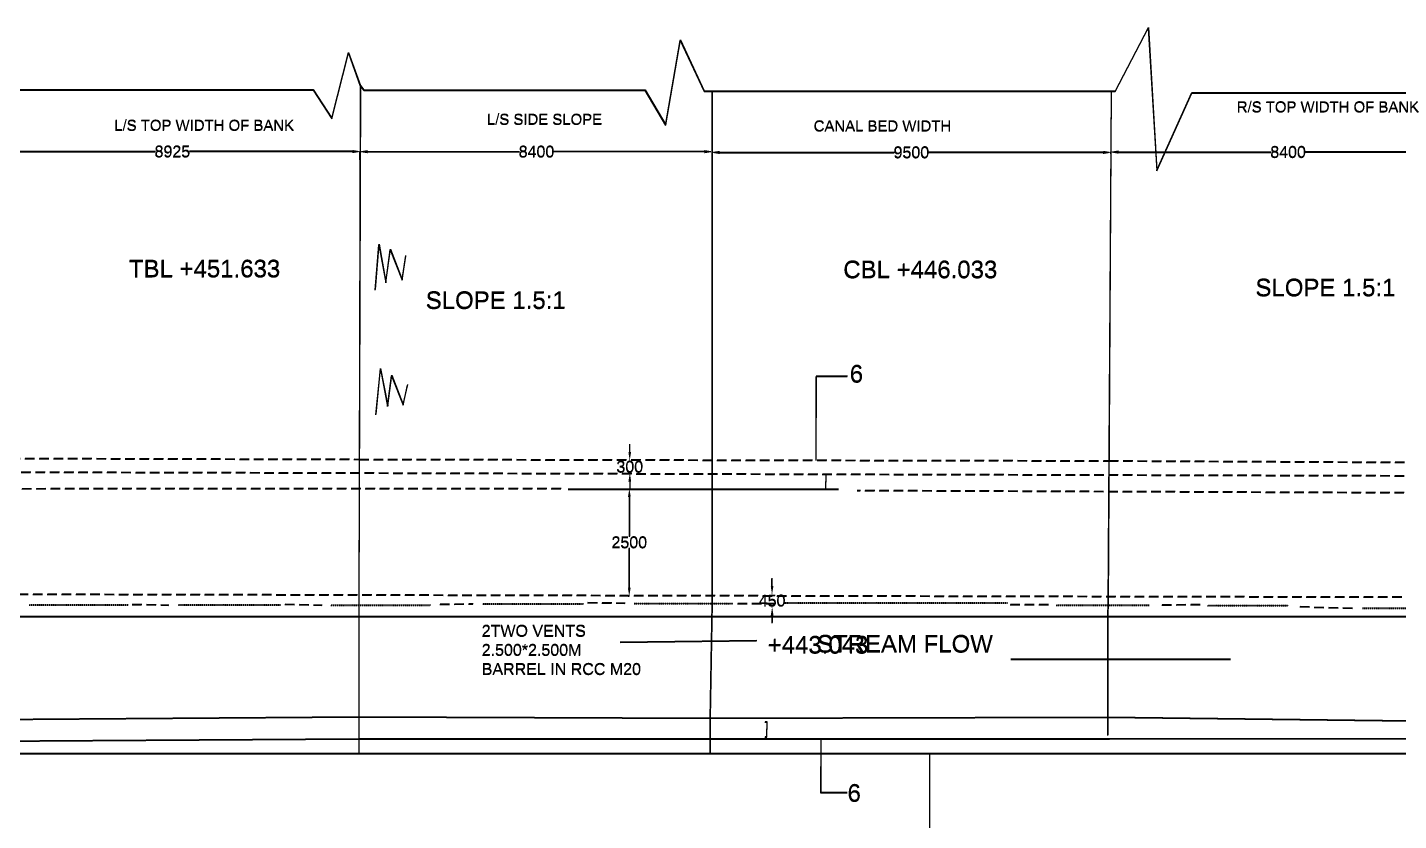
# Model space of a CAD drawing. Header units: inches. Extents: x 112 to 101600, y 95 to 62139.
# Drawn here: x 26786 to 62724, y 21961 to 42749 of the extents above; entities that cross this region are included whole.
import ezdxf

# ---------------------------------------------------------------- set-up
doc = ezdxf.new("R2010")
doc.units = ezdxf.units.IN
doc.header["$MEASUREMENT"] = 0
doc.linetypes.add('HIDDEN2', pattern=[0.1875, 0.125, -0.0625])
for name, color, linetype in [('DIM', 7, 'Continuous'), ('DIMENSION', 255, 'Continuous'), ('DRAWING', 7, 'Continuous'), ('TEXT', 255, 'Continuous')]:
    doc.layers.add(name, color=color, linetype=linetype)
doc.styles.get("Standard").update_dxf_attribs({"font": 'arial.ttf'})
doc.dimstyles.new('HOZ', dxfattribs={"dimtxt": 300, "dimasz": 200, "dimexe": 0.18, "dimexo": 0.0625, "dimgap": 0.09, "dimtad": 0, "dimtih": 1, "dimtoh": 1, "dimdec": 0, "dimzin": 0, "dimdsep": 46, "dimtxsty": 'Standard', "dimcen": 0, "dimadec": 0, "dimazin": 0, "dimtfac": 1, "dimtdec": 0, "dimtofl": 0, "dimtmove": 0, "dimatfit": 3, "dimfxl": 1, "dimtolj": 1, "dimtzin": 0, "dimarcsym": 0})
doc.dimstyles.get("Standard").update_dxf_attribs({"dimtxt": 0.18, "dimasz": 0.18, "dimexe": 0.18, "dimexo": 0.0625, "dimgap": 0.09, "dimtad": 0, "dimtih": 1, "dimtoh": 1, "dimdec": 4, "dimzin": 0, "dimdsep": 46, "dimtxsty": 'Standard', "dimblk": 'OBLIQUE', "dimcen": 0.09, "dimadec": 0, "dimazin": 0, "dimtfac": 1, "dimtdec": 4, "dimtofl": 0, "dimtmove": 0, "dimatfit": 3, "dimfxl": 1, "dimtolj": 1, "dimtzin": 0, "dimarcsym": 0})

# ---------------------------------------------------------------- blocks, each defined once
blk = doc.blocks.new('*D36')
at = {"layer": 'Defpoints', "color": 0, "transparency": 16777216}
for p in [(25699, 39307), (35502, 39487), (35502, 39281)]:
    blk.add_point(p, dxfattribs=at)
at = {"layer": 'DIM', "color": 0, "lineweight": -2, "transparency": 16777216}
for p, q in [((25699, 39307), (25699, 39487)), ((25899, 39487), (30134, 39487)), ((35302, 39487), (31033, 39487)), ((35502, 39281), (35502, 39487))]:
    blk.add_line(p, q, dxfattribs=at)
at = {"layer": 'DIM', "color": 0, "transparency": 16777216}
for points in [[(25899, 39520), (25899, 39453), (25699, 39487)], [(35302, 39520), (35302, 39453), (35502, 39487)]]:
    blk.add_solid(points, dxfattribs=at)
at = {"layer": 'DIM', "color": 0, "transparency": 16777216, "insert": (30583, 39487), "char_height": 300, "attachment_point": 5}
blk.add_mtext('\\A1;8925', dxfattribs=at)
blk = doc.blocks.new('*D37')
at = {"layer": 'Defpoints', "color": 0, "transparency": 16777216}
for p in [(35503, 39503), (44726, 39503), (44726, 39484)]:
    blk.add_point(p, dxfattribs=at)
at = {"layer": 'DIM', "color": 0, "lineweight": -2, "transparency": 16777216}
for p, q in [((35503, 39503), (35503, 39483)), ((35703, 39484), (39679, 39484)), ((44526, 39484), (40575, 39484)), ((44726, 39503), (44726, 39483))]:
    blk.add_line(p, q, dxfattribs=at)
at = {"layer": 'DIM', "color": 0, "transparency": 16777216}
for points in [[(35703, 39517), (35703, 39450), (35503, 39484)], [(44526, 39517), (44526, 39450), (44726, 39484)]]:
    blk.add_solid(points, dxfattribs=at)
at = {"layer": 'DIM', "color": 0, "transparency": 16777216, "insert": (40127, 39484), "char_height": 300, "attachment_point": 5}
blk.add_mtext('\\A1;8400', dxfattribs=at)
blk = doc.blocks.new('*D38')
at = {"layer": 'Defpoints', "color": 0, "transparency": 16777216}
for p in [(44726, 39503), (55179, 39464), (55179, 39437)]:
    blk.add_point(p, dxfattribs=at)
at = {"layer": 'DIM', "color": 0, "lineweight": -2, "transparency": 16777216}
for p, q in [((44726, 39503), (44726, 39464)), ((44926, 39464), (49505, 39464)), ((54979, 39464), (50400, 39464)), ((55179, 39437), (55179, 39465))]:
    blk.add_line(p, q, dxfattribs=at)
at = {"layer": 'DIM', "color": 0, "transparency": 16777216}
for points in [[(44926, 39498), (44926, 39431), (44726, 39464)], [(54979, 39498), (54979, 39431), (55179, 39464)]]:
    blk.add_solid(points, dxfattribs=at)
at = {"layer": 'DIM', "color": 0, "transparency": 16777216, "insert": (49952, 39464), "char_height": 300, "attachment_point": 5}
blk.add_mtext('\\A1;9500', dxfattribs=at)
blk = doc.blocks.new('*D39')
at = {"layer": 'Defpoints', "color": 0, "transparency": 16777216}
for p in [(55179, 39437), (64462, 39473), (64462, 39441)]:
    blk.add_point(p, dxfattribs=at)
at = {"layer": 'DIM', "color": 0, "lineweight": -2, "transparency": 16777216}
for p, q in [((55179, 39437), (55179, 39474)), ((55379, 39473), (59377, 39473)), ((64262, 39473), (60273, 39473)), ((64462, 39441), (64462, 39474))]:
    blk.add_line(p, q, dxfattribs=at)
at = {"layer": 'DIM', "color": 0, "transparency": 16777216}
for points in [[(55379, 39507), (55379, 39440), (55179, 39473)], [(64262, 39507), (64262, 39440), (64462, 39473)]]:
    blk.add_solid(points, dxfattribs=at)
at = {"layer": 'DIM', "color": 0, "transparency": 16777216, "insert": (59825, 39473), "char_height": 300, "attachment_point": 5}
blk.add_mtext('\\A1;8400', dxfattribs=at)
blk = doc.blocks.new('*D44')
at = {"layer": 'Defpoints', "color": 0, "transparency": 16777216}
for p in [(42540, 30641), (42534, 27846), (42559, 27846)]:
    blk.add_point(p, dxfattribs=at)
at = {"layer": 'DIM', "color": 0, "lineweight": -2, "transparency": 16777216}
for p, q in [((42540, 30641), (42559, 30641)), ((42559, 30441), (42559, 29396)), ((42559, 28046), (42559, 29090)), ((42534, 27846), (42559, 27846))]:
    blk.add_line(p, q, dxfattribs=at)
at = {"layer": 'DIM', "color": 0, "transparency": 16777216}
for points in [[(42526, 30441), (42592, 30441), (42559, 30641)], [(42526, 28046), (42592, 28046), (42559, 27846)]]:
    blk.add_solid(points, dxfattribs=at)
at = {"layer": 'DIM', "color": 0, "transparency": 16777216, "insert": (42559, 29243), "char_height": 300, "attachment_point": 5}
blk.add_mtext('\\A1;2500', dxfattribs=at)
blk = doc.blocks.new('*D45')
at = {"layer": 'Defpoints', "color": 0, "transparency": 16777216}
for p in [(42565, 31406), (42564, 31045), (42571, 31045)]:
    blk.add_point(p, dxfattribs=at)
at = {"layer": 'DIM', "color": 0, "lineweight": -2, "transparency": 16777216}
for p, q in [((42571, 31606), (42571, 31806)), ((42565, 31406), (42571, 31406)), ((42564, 31045), (42571, 31045)), ((42571, 30845), (42571, 30645))]:
    blk.add_line(p, q, dxfattribs=at)
at = {"layer": 'DIM', "color": 0, "transparency": 16777216}
for points in [[(42538, 31606), (42605, 31606), (42571, 31406)], [(42538, 30845), (42605, 30845), (42571, 31045)]]:
    blk.add_solid(points, dxfattribs=at)
at = {"layer": 'DIM', "color": 0, "transparency": 16777216, "insert": (42571, 31225), "char_height": 300, "attachment_point": 5}
blk.add_mtext('\\A1;300', dxfattribs=at)
blk = doc.blocks.new('*D22')
at = {"layer": 'Defpoints', "color": 0, "transparency": 16777216}
for p in [(46295, 27896), (46294, 27535), (46301, 27535)]:
    blk.add_point(p, dxfattribs=at)
at = {"layer": 'DIM', "color": 0, "lineweight": -2, "transparency": 16777216}
for p, q in [((46301, 28096), (46301, 28296)), ((46295, 27896), (46301, 27896)), ((46295, 27535), (46301, 27535)), ((46301, 27335), (46301, 27135))]:
    blk.add_line(p, q, dxfattribs=at)
at = {"layer": 'DIM', "color": 0, "transparency": 16777216}
for points in [[(46268, 28096), (46335, 28096), (46301, 27896)], [(46268, 27335), (46335, 27335), (46301, 27535)]]:
    blk.add_solid(points, dxfattribs=at)
at = {"layer": 'DIM', "color": 0, "transparency": 16777216, "insert": (46301, 27716), "char_height": 300, "attachment_point": 5}
blk.add_mtext('\\A1;450', dxfattribs=at)
blk = doc.blocks.new('_Oblique')
at = {"color": 0, "linetype": 'ByBlock', "lineweight": -2}
blk.add_line((-0.5, -0.5), (0.5, 0.5), dxfattribs=at)
blk = doc.blocks.new('*D63')
at = {"layer": 'Defpoints', "color": 0, "transparency": 16777216}
for p in [(47661, 31031), (47710, 31031), (47660, 30637)]:
    blk.add_point(p, dxfattribs=at)
at = {"layer": 'DIMENSION', "color": 0, "lineweight": -2, "transparency": 16777216}
for p, q in [((47661, 31031), (47710, 31031)), ((47710, 31031), (47710, 30834)), ((47660, 30637), (47710, 30637)), ((47710, 30637), (47710, 30834))]:
    blk.add_line(p, q, dxfattribs=at)
at = {"layer": 'DIMENSION', "color": 0, "lineweight": -2, "transparency": 16777216, "xscale": 0.18, "yscale": 0.18, "zscale": 0.18}
for p, rotation in [((47710, 31031), 90), ((47710, 30637), 270)]:
    blk.add_blockref('_Oblique', p, dxfattribs=dict(at, rotation=rotation))
at = {"layer": 'DIMENSION', "color": 0, "transparency": 16777216, "insert": (47710, 30834), "char_height": 0.18, "attachment_point": 5}
blk.add_mtext('\\A1;450', dxfattribs=at)
blk = doc.blocks.new('*D30')
at = {"layer": 'Defpoints', "color": 0, "transparency": 16777216}
for p in [(46115, 24544), (46164, 24544), (46114, 24149)]:
    blk.add_point(p, dxfattribs=at)
at = {"layer": 'DIMENSION', "color": 0, "lineweight": -2, "transparency": 16777216}
for p, q in [((46115, 24544), (46164, 24544)), ((46164, 24544), (46164, 24347)), ((46114, 24149), (46164, 24149)), ((46164, 24149), (46164, 24347))]:
    blk.add_line(p, q, dxfattribs=at)
at = {"layer": 'DIMENSION', "color": 0, "lineweight": -2, "transparency": 16777216, "xscale": 0.18, "yscale": 0.18, "zscale": 0.18}
for p, rotation in [((46164, 24544), 90), ((46164, 24149), 270)]:
    blk.add_blockref('_Oblique', p, dxfattribs=dict(at, rotation=rotation))
at = {"layer": 'DIMENSION', "color": 0, "transparency": 16777216, "insert": (46164, 24347), "char_height": 0.18, "attachment_point": 5}
blk.add_mtext('\\A1;450', dxfattribs=at)
blk = doc.blocks.new('*D99')
at = {"layer": 'Defpoints', "color": 0, "transparency": 16777216}
for p in [(25704, 39324), (35507, 39504), (35507, 39299)]:
    blk.add_point(p, dxfattribs=at)
at = {"layer": 'DIM', "color": 0, "lineweight": -2, "transparency": 16777216}
for p, q in [((25704, 39324), (25704, 39504)), ((25904, 39504), (30139, 39504)), ((35307, 39504), (31037, 39504)), ((35507, 39299), (35507, 39504))]:
    blk.add_line(p, q, dxfattribs=at)
at = {"layer": 'DIM', "color": 0, "transparency": 16777216}
for points in [[(25904, 39537), (25904, 39471), (25704, 39504)], [(35307, 39537), (35307, 39471), (35507, 39504)]]:
    blk.add_solid(points, dxfattribs=at)
at = {"layer": 'DIM', "color": 0, "transparency": 16777216, "insert": (30588, 39504), "char_height": 300, "attachment_point": 5}
blk.add_mtext('\\A1;8925', dxfattribs=at)
blk = doc.blocks.new('*D100')
at = {"layer": 'Defpoints', "color": 0, "transparency": 16777216}
for p in [(35507, 39520), (44730, 39520), (44730, 39501)]:
    blk.add_point(p, dxfattribs=at)
at = {"layer": 'DIM', "color": 0, "lineweight": -2, "transparency": 16777216}
for p, q in [((35507, 39520), (35507, 39501)), ((35707, 39501), (39684, 39501)), ((44530, 39501), (40579, 39501)), ((44730, 39520), (44730, 39501))]:
    blk.add_line(p, q, dxfattribs=at)
at = {"layer": 'DIM', "color": 0, "transparency": 16777216}
for points in [[(35707, 39534), (35707, 39468), (35507, 39501)], [(44530, 39534), (44530, 39468), (44730, 39501)]]:
    blk.add_solid(points, dxfattribs=at)
at = {"layer": 'DIM', "color": 0, "transparency": 16777216, "insert": (40131, 39501), "char_height": 300, "attachment_point": 5}
blk.add_mtext('\\A1;8400', dxfattribs=at)
blk = doc.blocks.new('*D101')
at = {"layer": 'Defpoints', "color": 0, "transparency": 16777216}
for p in [(44730, 39520), (55184, 39482), (55184, 39455)]:
    blk.add_point(p, dxfattribs=at)
at = {"layer": 'DIM', "color": 0, "lineweight": -2, "transparency": 16777216}
for p, q in [((44730, 39520), (44730, 39482)), ((44930, 39482), (49509, 39482)), ((54984, 39482), (50404, 39482)), ((55184, 39455), (55184, 39482))]:
    blk.add_line(p, q, dxfattribs=at)
at = {"layer": 'DIM', "color": 0, "transparency": 16777216}
for points in [[(44930, 39515), (44930, 39449), (44730, 39482)], [(54984, 39515), (54984, 39449), (55184, 39482)]]:
    blk.add_solid(points, dxfattribs=at)
at = {"layer": 'DIM', "color": 0, "transparency": 16777216, "insert": (49957, 39482), "char_height": 300, "attachment_point": 5}
blk.add_mtext('\\A1;9500', dxfattribs=at)
blk = doc.blocks.new('*D102')
at = {"layer": 'Defpoints', "color": 0, "transparency": 16777216}
for p in [(55184, 39455), (64467, 39491), (64467, 39458)]:
    blk.add_point(p, dxfattribs=at)
at = {"layer": 'DIM', "color": 0, "lineweight": -2, "transparency": 16777216}
for p, q in [((55184, 39455), (55184, 39491)), ((55384, 39491), (59382, 39491)), ((64267, 39491), (60277, 39491)), ((64467, 39458), (64467, 39491))]:
    blk.add_line(p, q, dxfattribs=at)
at = {"layer": 'DIM', "color": 0, "transparency": 16777216}
for points in [[(55384, 39524), (55384, 39457), (55184, 39491)], [(64267, 39524), (64267, 39457), (64467, 39491)]]:
    blk.add_solid(points, dxfattribs=at)
at = {"layer": 'DIM', "color": 0, "transparency": 16777216, "insert": (59830, 39491), "char_height": 300, "attachment_point": 5}
blk.add_mtext('\\A1;8400', dxfattribs=at)
blk = doc.blocks.new('*D107')
at = {"layer": 'Defpoints', "color": 0, "transparency": 16777216}
for p in [(42544, 30658), (42539, 27863), (42563, 27863)]:
    blk.add_point(p, dxfattribs=at)
at = {"layer": 'DIM', "color": 0, "lineweight": -2, "transparency": 16777216}
for p, q in [((42545, 30658), (42564, 30658)), ((42563, 30458), (42563, 29414)), ((42563, 28063), (42563, 29107)), ((42539, 27863), (42564, 27863))]:
    blk.add_line(p, q, dxfattribs=at)
at = {"layer": 'DIM', "color": 0, "transparency": 16777216}
for points in [[(42530, 30458), (42597, 30458), (42563, 30658)], [(42530, 28063), (42597, 28063), (42563, 27863)]]:
    blk.add_solid(points, dxfattribs=at)
at = {"layer": 'DIM', "color": 0, "transparency": 16777216, "insert": (42563, 29261), "char_height": 300, "attachment_point": 5}
blk.add_mtext('\\A1;2500', dxfattribs=at)
blk = doc.blocks.new('*D108')
at = {"layer": 'Defpoints', "color": 0, "transparency": 16777216}
for p in [(42570, 31423), (42569, 31062), (42576, 31062)]:
    blk.add_point(p, dxfattribs=at)
at = {"layer": 'DIM', "color": 0, "lineweight": -2, "transparency": 16777216}
for p, q in [((42576, 31623), (42576, 31823)), ((42570, 31423), (42576, 31423)), ((42569, 31062), (42576, 31062)), ((42576, 30862), (42576, 30662))]:
    blk.add_line(p, q, dxfattribs=at)
at = {"layer": 'DIM', "color": 0, "transparency": 16777216}
for points in [[(42542, 31623), (42609, 31623), (42576, 31423)], [(42542, 30862), (42609, 30862), (42576, 31062)]]:
    blk.add_solid(points, dxfattribs=at)
at = {"layer": 'DIM', "color": 0, "transparency": 16777216, "insert": (42576, 31243), "char_height": 300, "attachment_point": 5}
blk.add_mtext('\\A1;300', dxfattribs=at)
blk = doc.blocks.new('*D85')
at = {"layer": 'Defpoints', "color": 0, "transparency": 16777216}
for p in [(46300, 27913), (46299, 27553), (46306, 27553)]:
    blk.add_point(p, dxfattribs=at)
at = {"layer": 'DIM', "color": 0, "lineweight": -2, "transparency": 16777216}
for p, q in [((46306, 28113), (46306, 28313)), ((46300, 27913), (46306, 27913)), ((46299, 27553), (46306, 27553)), ((46306, 27353), (46306, 27153))]:
    blk.add_line(p, q, dxfattribs=at)
at = {"layer": 'DIM', "color": 0, "transparency": 16777216}
for points in [[(46272, 28113), (46339, 28113), (46306, 27913)], [(46272, 27353), (46339, 27353), (46306, 27553)]]:
    blk.add_solid(points, dxfattribs=at)
at = {"layer": 'DIM', "color": 0, "transparency": 16777216, "insert": (46306, 27733), "char_height": 300, "attachment_point": 5}
blk.add_mtext('\\A1;450', dxfattribs=at)
blk = doc.blocks.new('*D126')
at = {"layer": 'Defpoints', "color": 0, "transparency": 16777216}
for p in [(47665, 31049), (47714, 31049), (47664, 30654)]:
    blk.add_point(p, dxfattribs=at)
at = {"layer": 'DIMENSION', "color": 0, "lineweight": -2, "transparency": 16777216}
for p, q in [((47665, 31049), (47715, 31049)), ((47714, 31049), (47714, 30852)), ((47664, 30654), (47715, 30654)), ((47714, 30654), (47714, 30851))]:
    blk.add_line(p, q, dxfattribs=at)
at = {"layer": 'DIMENSION', "color": 0, "lineweight": -2, "transparency": 16777216, "xscale": 0.18, "yscale": 0.18, "zscale": 0.18}
for p, rotation in [((47714, 31049), 90), ((47714, 30654), 270)]:
    blk.add_blockref('_Oblique', p, dxfattribs=dict(at, rotation=rotation))
at = {"layer": 'DIMENSION', "color": 0, "transparency": 16777216, "insert": (47714, 30851), "char_height": 0.18, "attachment_point": 5}
blk.add_mtext('\\A1;450', dxfattribs=at)
blk = doc.blocks.new('*D93')
at = {"layer": 'Defpoints', "color": 0, "transparency": 16777216}
for p in [(46119, 24561), (46168, 24561), (46118, 24167)]:
    blk.add_point(p, dxfattribs=at)
at = {"layer": 'DIMENSION', "color": 0, "lineweight": -2, "transparency": 16777216}
for p, q in [((46119, 24561), (46169, 24561)), ((46168, 24561), (46168, 24364)), ((46118, 24167), (46169, 24167)), ((46168, 24167), (46168, 24364))]:
    blk.add_line(p, q, dxfattribs=at)
at = {"layer": 'DIMENSION', "color": 0, "lineweight": -2, "transparency": 16777216, "xscale": 0.18, "yscale": 0.18, "zscale": 0.18}
for p, rotation in [((46168, 24561), 90), ((46168, 24167), 270)]:
    blk.add_blockref('_Oblique', p, dxfattribs=dict(at, rotation=rotation))
at = {"layer": 'DIMENSION', "color": 0, "transparency": 16777216, "insert": (46168, 24364), "char_height": 0.18, "attachment_point": 5}
blk.add_mtext('\\A1;450', dxfattribs=at)

msp = doc.modelspace()

# ---------------------------------------------------------------- linework, layer by layer
at = {"layer": 'DRAWING'}
for points in [[(42969.9701, 41094.36855), (43511.4484, 40176.44971), (43894.73919, 42408.81745), (44520.12623, 41071.14963)], [(42974.47153, 41111.76775), (43515.94983, 40193.84892), (43899.24062, 42426.21666), (44524.62767, 41088.54883)], [(55189.52787, 41071.14963), (55296.5234, 41071.14963), (56163.49966, 42731.38291), (56383.98195, 38986.47795), (57303.94423, 41023.11763)], [(55194.0293, 41088.54883), (55301.02483, 41088.54883), (56168.0011, 42748.78212), (56388.48338, 39003.87715), (57308.44566, 41040.51683)], [(34275.02792, 41108.55023), (34763.15327, 40354.30426), (35199.14517, 42071.90766), (35507.35507, 41213.22587)], [(34279.52935, 41125.94943), (34767.65471, 40371.70346), (35203.6466, 42089.30687), (35511.85651, 41230.62507)], [(9548.3245, 41002.68845), (9548.3245, 35301.20325), (9548.3245, 27580.24484), (9468.21324, 20289.37703), (8991.78444, 20070.46669), (9007.09082, 13151.66245), (11871.14805, 13165.24643), (11864.56535, 18334.60117), (15421.37869, 20197.76706), (19459.09991, 20563.87329), (21457.46132, 20572.78451), (21444.44692, 23713.58753), (25606.91157, 23713.58753), (35419.43364, 23713.58753), (44694.61351, 23713.58753), (55133.2957, 23713.58753), (64429.2798, 23713.58753), (69882.39832, 23713.58753), (74044.64411, 23713.58753), (74509.51137, 23713.58753), (76317.97932, 23713.58753)], [(9552.82594, 41020.08766), (9552.82594, 35318.60246), (9552.82594, 27597.64404), (9472.71467, 20306.77623), (8996.28587, 20087.86589), (9011.59226, 13169.06165), (11875.64948, 13182.64564), (11869.06679, 18352.00037), (15425.88013, 20215.16627), (19463.60134, 20581.27249), (21461.96276, 20590.18372), (21448.94836, 23730.98673), (25611.413, 23730.98673), (35423.93508, 23730.98673), (44699.11494, 23730.98673), (55137.79713, 23730.98673), (64433.78124, 23730.98673), (69886.89976, 23730.98673), (74049.14554, 23730.98673), (74514.0128, 23730.98673), (76322.48075, 23730.98673)], [(18912.48415, 41108.55023), (19563.56246, 41108.55023), (25699.24675, 41108.55023), (34275.02792, 41108.55023)], [(18916.98558, 41125.94943), (19568.06389, 41125.94943), (25703.74818, 41125.94943), (34279.52935, 41125.94943)], [(35507.35507, 41213.22587), (35471.80265, 27612.02265), (35471.80265, 27361.44053), (35471.80265, 24673.91262), (35471.80265, 24223.47333), (35471.80265, 24097.63426), (35471.80265, 23713.58753)], [(35511.85651, 41230.62507), (35476.30409, 27629.42186), (35476.30409, 27378.83973), (35476.30409, 24691.31182), (35476.30409, 24240.87253), (35476.30409, 24115.03346), (35476.30409, 23730.98673)], [(35507.35507, 41213.22587), (35599.37449, 41094.36855)], [(35511.85651, 41230.62507), (35603.87593, 41111.76775)], [(35599.37449, 41094.36855), (42969.9701, 41094.36855)], [(35603.87593, 41111.76775), (42974.47153, 41111.76775)], [(44520.12623, 41071.14963), (44725.54313, 41071.14963), (55189.52787, 41071.14963)], [(44524.62767, 41088.54883), (44730.04456, 41088.54883), (55194.0293, 41088.54883)], [(44725.54313, 41071.14963), (44725.54313, 30585.95466), (44725.54313, 27633.55729), (44674.64984, 24640.73623), (44672.91752, 24186.05626), (44672.91752, 23713.58753)], [(44730.04456, 41088.54883), (44730.04456, 30603.35387), (44730.04456, 27650.95649), (44679.15128, 24658.13544), (44677.41895, 24203.45547), (44677.41895, 23730.98673)], [(55189.52787, 41071.14963), (55104.75642, 27612.01636), (55098.65862, 27358.52551), (55095.61062, 24666.70974), (55096.04144, 24188.28384)], [(55194.0293, 41088.54883), (55109.25785, 27629.41557), (55103.16005, 27375.92471), (55100.11206, 24684.10894), (55100.54287, 24205.68304)], [(57303.94423, 41023.11763), (64461.67499, 41023.11763)], [(57308.44566, 41040.51683), (64466.17642, 41040.51683)], [(40956.87485, 30636.68431), (48042.3841, 30636.68431)], [(40961.37628, 30654.08351), (48046.88553, 30654.08351)], [(77222.16339, 27294.41345), (18847.3635, 27294.41345), (18847.36278, 27388.65605)], [(77226.66482, 27311.81265), (18851.86494, 27311.81265), (18851.86421, 27406.05526)], [(18869.80934, 24668.70526), (19503.49252, 24642.94475), (25699.24675, 24602.39838), (35471.80265, 24673.91262), (44674.64265, 24638.8499), (55095.61062, 24666.70974), (64455.1079, 24552.72151), (69882.90413, 24516.1046), (76657.36202, 24552.96318), (76639.50523, 24079.24409)], [(18874.31077, 24686.10447), (19507.99396, 24660.34395), (25703.74818, 24619.79758), (35476.30409, 24691.31182), (44679.14409, 24656.2491), (55100.11206, 24684.10894), (64459.60933, 24570.12072), (69887.40556, 24533.5038), (76661.86345, 24570.36238), (76644.00667, 24096.6433)], [(18790.89288, 24053.34239), (19514.84211, 24046.45538), (25699.24675, 24036.45183), (35471.80265, 24097.63426), (44672.91752, 24097.63426), (55148.34621, 24090.98873), (64453.16375, 24100.63254), (69879.97135, 24100.63254), (76639.50523, 24079.24409), (74508.514, 21208.75199), (74509.51137, 23713.58753)], [(18795.39431, 24070.74159), (19519.34354, 24063.85458), (25703.74818, 24053.85103), (35476.30409, 24115.03346), (44677.41895, 24115.03346), (55152.84764, 24108.38793), (64457.66519, 24118.03174), (69884.47278, 24118.03174), (76644.00667, 24096.6433), (74513.01544, 21226.15119), (74514.0128, 23730.98673)]]:
    msp.add_lwpolyline(points, dxfattribs=at)
at = {"layer": 'DRAWING', "color": 6}
for points in [[(35901.96473, 35858.37588), (35996.71227, 37046.60278), (36175.94549, 36053.79122), (36296.52033, 36919.65312), (36606.10479, 36128.659), (36703.86832, 36750.38679)], [(35906.46616, 35875.77508), (36001.21371, 37064.00198), (36180.44693, 36071.19042), (36301.02176, 36937.05232), (36610.60622, 36146.0582), (36708.36976, 36767.78599)], [(35922.06472, 32595.74617), (36036.71913, 33795.97377), (36224.75208, 32811.05421), (36330.23417, 33617.31402), (36632.92198, 32847.70232), (36752.16254, 33369.93884)], [(35926.56616, 32613.14538), (36041.22057, 33813.37297), (36229.25352, 32828.45341), (36334.73561, 33634.71323), (36637.42341, 32865.10152), (36756.66398, 33387.33805)]]:
    msp.add_lwpolyline(points, dxfattribs=at)
at = {"layer": 'DRAWING', "color": 3, "linetype": 'HIDDEN2', "ltscale": 2000}
for points in [[(18847.36278, 31344.41338), (18844.89037, 31463.61027), (35481.75671, 31420.12288), (55128.49342, 31380.73228), (76662.61015, 31275.45228)], [(18851.86421, 31361.81258), (18849.3918, 31481.00948), (35486.25815, 31437.52208), (55132.99486, 31398.13148), (76667.11159, 31292.85149)], [(19494.30605, 31105.98932), (76018.4768, 30956.42239)], [(19498.80749, 31123.38853), (76022.97823, 30973.82159)], [(40767.29228, 30646.58206), (19516.67422, 30640.7392)], [(40771.79372, 30663.98127), (19521.17565, 30658.1384)], [(75988.03336, 30487.48853), (48531.74063, 30597.83954)], [(75992.5348, 30504.88773), (48536.24206, 30615.23874)], [(76680.3515, 27775.53567), (18847.36278, 27894.09008)], [(76684.85294, 27792.93487), (18851.86421, 27911.48928)], [(41473.98484, 27682.75203), (42451.76703, 27672.3061)], [(29529.98768, 27619.56362), (30484.47133, 27601.22878)], [(29534.48911, 27636.96282), (30488.97277, 27618.62799)], [(33534.9746, 27623.9111), (34505.95494, 27599.81452)], [(33539.47604, 27641.3103), (34510.45637, 27617.21372)], [(37597.79581, 27621.84588), (38462.4598, 27632.44345)], [(37602.29724, 27639.24508), (38466.96123, 27649.84266)], [(41469.48341, 27665.35283), (42447.2656, 27654.90689)], [(45397.08105, 27645.14279), (46499.42633, 27642.61735)], [(45401.58249, 27662.54199), (46503.92776, 27660.01656)], [(52545.33194, 27618.94664), (53577.54395, 27614.48333)], [(52549.83338, 27636.34585), (53582.04539, 27631.88254)], [(56521.47514, 27608.86135), (57538.91673, 27613.2609)], [(56525.97658, 27626.26056), (57543.41817, 27630.66011)], [(60137.7387, 27559.10632), (61568.69079, 27517.47494)], [(60142.24014, 27576.50552), (61573.19222, 27534.87414)]]:
    msp.add_lwpolyline(points, dxfattribs=at)
at = {"layer": 'DRAWING', "color": 2, "linetype": 'HIDDEN2'}
for points in [[(46616.21568, 27677.13078), (52474.20739, 27677.13078)], [(26833.14555, 27606.28513), (29437.66351, 27604.53214)], [(26837.64698, 27623.68433), (29442.16494, 27621.93135)], [(30738.35651, 27607.86401), (33417.5401, 27607.86401)], [(30742.85795, 27625.26321), (33422.04154, 27625.26321)], [(34741.97742, 27600.01804), (37352.83646, 27600.01804)], [(34746.47886, 27617.41725), (37357.3379, 27617.41725)], [(38708.95269, 27635.46454), (41353.97667, 27635.46454)], [(38713.45412, 27652.86375), (41358.47811, 27652.86375)], [(42684.84546, 27646.19494), (45272.68244, 27646.19494)], [(42689.3469, 27663.59415), (45277.18387, 27663.59415)], [(46611.71424, 27659.73158), (52469.70596, 27659.73158)], [(53751.81225, 27600.40445), (56184.58097, 27600.40445)], [(53756.31369, 27617.80365), (56189.08241, 27617.80365)], [(57718.99787, 27593.53976), (59833.6602, 27593.53976)], [(57723.49931, 27610.93896), (59838.16163, 27610.93896)], [(61775.8206, 27520.76807), (64316.39382, 27520.76807)], [(61780.32204, 27538.16727), (64320.89525, 27538.16727)]]:
    msp.add_lwpolyline(points, dxfattribs=at)

# ---------------------------------------------------------------- texts
at = {"layer": 'DIM', "attachment_point": 5}
for s, insert, char_height in [('\\A1;R/S TOP WIDTH OF BANK', (60869.07185, 40655.07747), 279.7489789), ('\\A1;R/S TOP WIDTH OF BANK', (60873.57329, 40672.47667), 279.7489789), ('\\A1;L/S TOP WIDTH OF BANK', (31415.88902, 40173.06663), 279.7489789), ('\\A1;L/S TOP WIDTH OF BANK', (31420.39046, 40190.46584), 279.7489789), ('\\A1;L/S SIDE SLOPE', (40335.94005, 40329.6601), 279.7489789), ('\\A1;L/S SIDE SLOPE', (40340.44148, 40347.0593), 279.7489789), ('\\A1;CANAL BED WIDTH', (49193.55424, 40155.44896), 279.7489789), ('\\A1;CANAL BED WIDTH', (49198.05568, 40172.84816), 279.7489789), ('\\A1;TBL +451.633', (31431.71734, 36433.69063), 450), ('\\A1;TBL +451.633', (31427.21591, 36416.29143), 450), ('\\A1;CBL +446.033', (50186.01575, 36393.16398), 450), ('\\A1;CBL +446.033', (50190.51718, 36410.56318), 450), ('\\A1;SLOPE 1.5:1', (60804.66674, 35920.08454), 450), ('\\A1;SLOPE 1.5:1', (60809.16817, 35937.48374), 450), ('\\A1;SLOPE 1.5:1', (39058.30837, 35588.11513), 450), ('\\A1;SLOPE 1.5:1', (39062.8098, 35605.51434), 450), ('\\A1;6', (48511.56387, 33659.2571), 450), ('\\A1;6', (48516.0653, 33676.6563), 450), ('\\A1;+443.043', (47506.61774, 26556.24083), 450), ('\\A1;+443.043', (47511.11918, 26573.64003), 450), ('\\A1;STREAM FLOW', (49783.93005, 26582.95865), 450), ('\\A1;STREAM FLOW', (49788.43148, 26600.35786), 450), ('\\A1;6', (48452.9475, 22672.9627), 450), ('\\A1;6', (48457.44894, 22690.3619), 450)]:
    msp.add_mtext(s, dxfattribs=dict(at, insert=insert, char_height=char_height))
at = {"layer": 'TEXT', "char_height": 300.4634801, "width": 4359.3985962, "attachment_point": 1}
for insert in [(38691.06925, 27076.34678), (38695.57068, 27093.74598)]:
    msp.add_mtext('2TWO VENTS 2.500*2.500M BARREL IN RCC M20', dxfattribs=dict(at, insert=insert))

# ---------------------------------------------------------------- dimensions: what is measured, and where the dimension line sits
at = {"layer": 'DIM'}
for base, p1, p2, text, picture, middle in [((35502.30515, 39486.66464), (25699.24675, 39306.91239), (35502.30515, 39281.28801), '8925', '*D36', (30583.4963, 39486.66464)), ((35506.80658, 39504.06384), (25703.74818, 39324.31159), (35506.80658, 39298.68721), '8925', '*D99', (30587.99774, 39504.06384)), ((44725.54313, 39483.62903), (35502.88481, 39503.04572), (44725.54313, 39503.04572), '8400', '*D37', (40126.81708, 39483.62903)), ((44730.04456, 39501.02824), (35507.38624, 39520.44492), (44730.04456, 39520.44492), '8400', '*D100', (40131.31852, 39501.02824)), ((64462.28838, 39473.37658), (55179.23657, 39437.20382), (64462.28838, 39440.80246), '8400', '*D39', (59825.14117, 39473.37658)), ((64466.78982, 39490.77579), (55183.73801, 39454.60303), (64466.78982, 39458.20166), '8400', '*D102', (59829.64261, 39490.77579))]:
    dim = msp.add_linear_dim(base=base, p1=p1, p2=p2, text=text, dimstyle='HOZ', dxfattribs=at)
    dim.commit()
    dim.dimension.update_dxf_attribs({"geometry": picture, "text_midpoint": middle, "dimtype": 160})
for base, p1, p2, picture, middle in [((55179.23657, 39464.49294), (44725.54313, 39503.04572), (55179.23657, 39437.20382), '*D38', (49952.38985, 39464.49294)), ((55183.73801, 39481.89215), (44730.04456, 39520.44492), (55183.73801, 39454.60303), '*D101', (49956.89128, 39481.89215))]:
    dim = msp.add_linear_dim(base=base, p1=p1, p2=p2, text='9500', dimstyle='HOZ', dxfattribs=at)
    dim.commit()
    dim.dimension.update_dxf_attribs({"geometry": picture, "text_midpoint": middle})
for base, p1, p2, text, picture, middle in [((42571.1895, 31044.94413), (42565.39261, 31405.92059), (42564.43744, 31044.94413), '300', '*D45', (42571.1895, 31225.43236)), ((42575.69093, 31062.34334), (42569.89405, 31423.31979), (42568.93888, 31062.34334), '300', '*D108', (42575.69093, 31242.83156)), ((46301.22349, 27535.10221), (46295.4266, 27896.07866), (46294.47143, 27535.10221), '450', '*D22', (46301.22349, 27715.59044)), ((46305.72492, 27552.50141), (46299.92803, 27913.47787), (46298.97286, 27552.50141), '450', '*D85', (46305.72492, 27732.98964))]:
    dim = msp.add_linear_dim(base=base, p1=p1, p2=p2, angle=90, text=text, dimstyle='HOZ', dxfattribs=at)
    dim.commit()
    dim.dimension.update_dxf_attribs({"geometry": picture, "text_midpoint": middle, "dimtype": 160})
for base, p1, p2, picture, middle in [((42558.91884, 27845.53334), (42539.9512, 30640.85514), (42534.22094, 27845.53334), '*D44', (42558.91884, 29243.19424)), ((42563.42028, 27862.93254), (42544.45263, 30658.25434), (42538.72238, 27862.93254), '*D107', (42563.42028, 29260.59344))]:
    dim = msp.add_linear_dim(base=base, p1=p1, p2=p2, angle=90, text='2500', dimstyle='HOZ', dxfattribs=at)
    dim.commit()
    dim.dimension.update_dxf_attribs({"geometry": picture, "text_midpoint": middle})
at = {"layer": 'DIMENSION'}
for base, p1, p2, picture, middle in [((47709.98277, 31031.45904), (47659.66307, 30636.68431), (47660.70767, 31031.45904), '*D63', (47709.98277, 30834.07168)), ((47714.4842, 31048.85825), (47664.1645, 30654.08351), (47665.2091, 31048.85825), '*D126', (47714.4842, 30851.47088)), ((46163.87201, 24544.07804), (46113.5523, 24149.30331), (46114.59691, 24544.07804), '*D30', (46163.87201, 24346.69068)), ((46168.37344, 24561.47725), (46118.05374, 24166.70251), (46119.09834, 24561.47725), '*D93', (46168.37344, 24364.08988))]:
    dim = msp.add_linear_dim(base=base, p1=p1, p2=p2, angle=90, text='450', dimstyle='Standard', dxfattribs=at)
    dim.commit()
    dim.dimension.update_dxf_attribs({"geometry": picture, "text_midpoint": middle})

# ---------------------------------------------------------------- leaders
at = {"layer": 'DRAWING'}
for points in [[(48274.94346, 33588.66655), (47452.66228, 33588.66655), (47448.26637, 31396.1307)], [(48279.44489, 33606.06576), (47457.16371, 33606.06576), (47452.7678, 31413.5299)], [(48269.05319, 22679.83168), (47584.77254, 22679.83168), (47585.67081, 24095.78643)], [(48273.55462, 22697.23088), (47589.27397, 22697.23088), (47590.17224, 24113.18563)], [(50430.23356, 23730.98673), (50430.23356, 20101.31752)], [(50425.73213, 23713.58753), (50425.73213, 20083.91831)]]:
    msp.add_leader(points, dimstyle='Standard', override={"dimgap": 0.09, "dimtad": 0}, dxfattribs=at)
at = {"layer": 'TEXT'}
for points in [[(45899.3149, 26661.49889), (42318.70615, 26616.2171)], [(45903.81634, 26678.8981), (42323.20759, 26633.61631)], [(58316.66948, 26176.72165), (52558.34512, 26176.72165)], [(58321.17091, 26194.12085), (52562.84656, 26194.12085)]]:
    msp.add_leader(points, dimstyle='Standard', override={"dimgap": 0.09, "dimtad": 0}, dxfattribs=at)

doc.saveas('drawing.dxf')
